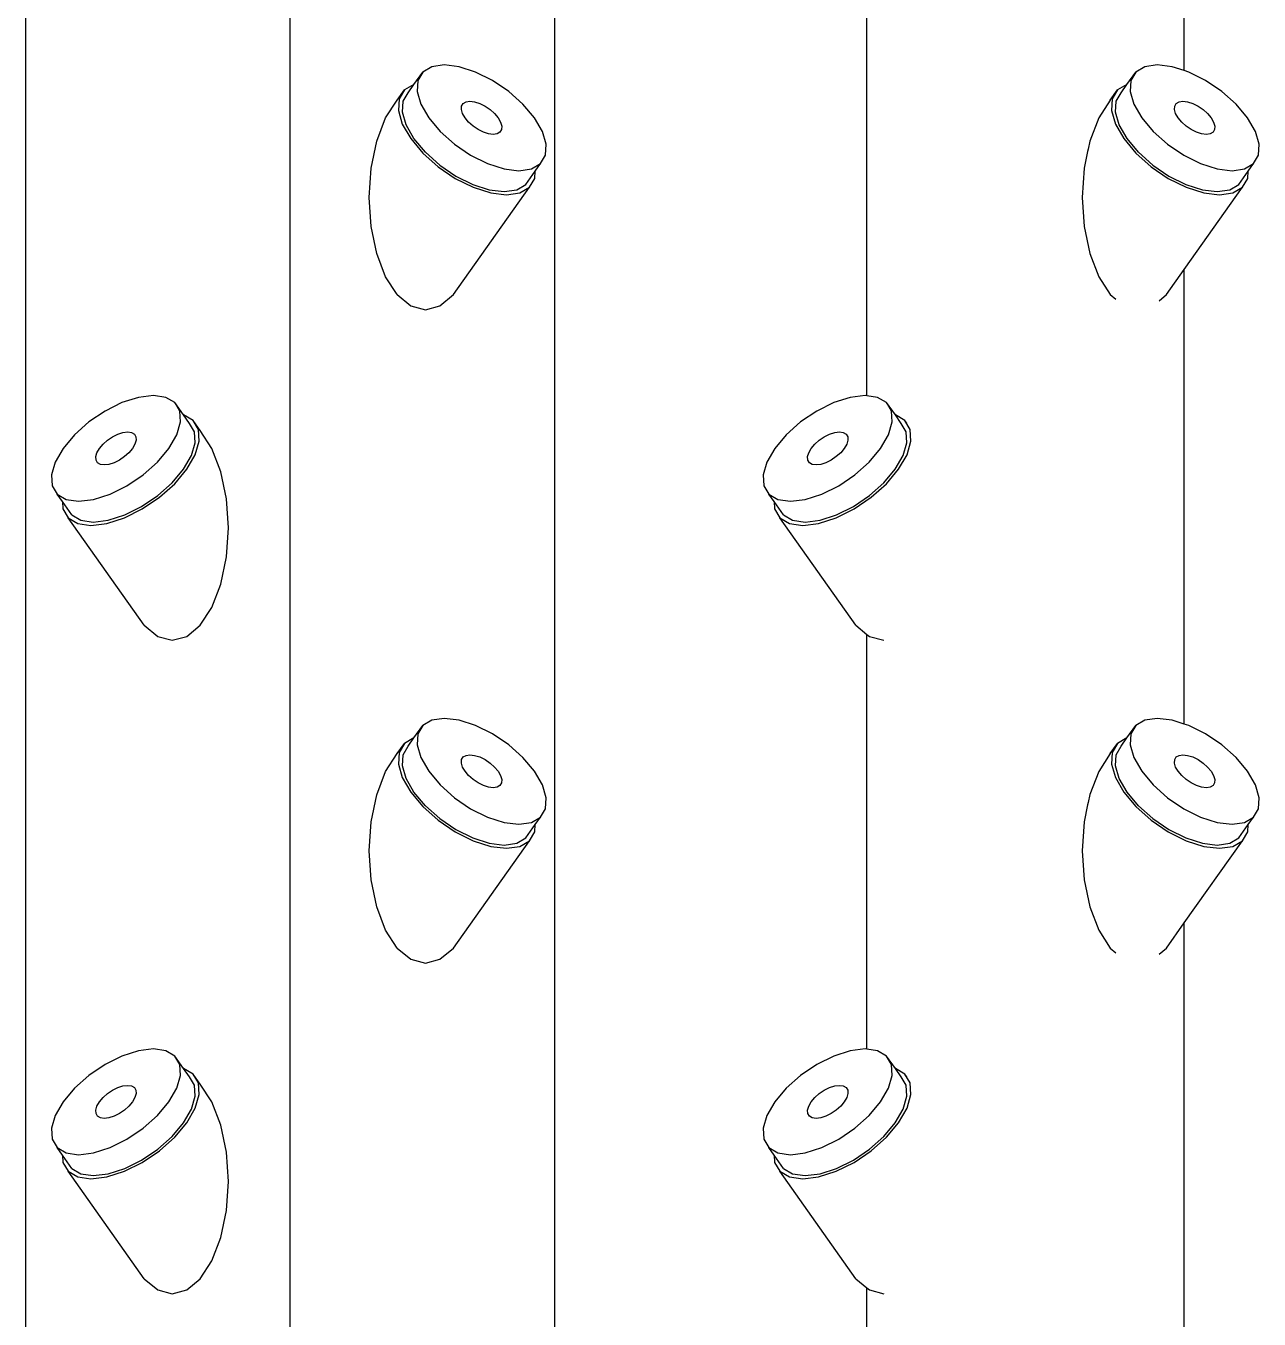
# Model space of a CAD drawing. Header units: metres. Extents: x -175 to 101, y -7 to 93.
# Drawn here: x 0.261 to 0.6799, y 0.3826 to 0.822 of the extents above; entities that cross this region are included whole.
import ezdxf

# ---------------------------------------------------------------- set-up
doc = ezdxf.new("R2010")
doc.units = ezdxf.units.M

msp = doc.modelspace()

# ---------------------------------------------------------------- linework, layer by layer
for p, q in [((0.26103, 0.0428), (0.26103, 1.98869)), ((0.35083, 0.0428), (0.35083, 1.98869)), ((0.44064, 1.98869), (0.44064, 0.0428)), ((0.6545, 0.80676), (0.6545, 0.9612)), ((0.5467, 0.6963), (0.5467, 0.83725)), ((0.40312, 0.80869), (0.39891, 0.80807)), ((0.4082, 0.80807), (0.40312, 0.80869)), ((0.64532, 0.80869), (0.6411, 0.80807)), ((0.6504, 0.80807), (0.64532, 0.80869)), ((0.39285, 0.80209), (0.39584, 0.80628)), ((0.39584, 0.80628), (0.39414, 0.80343)), ((0.39891, 0.80807), (0.39584, 0.80628)), ((0.41381, 0.80628), (0.4082, 0.80807)), ((0.41954, 0.80343), (0.41381, 0.80628)), ((0.63504, 0.80209), (0.63804, 0.80628)), ((0.63804, 0.80628), (0.63634, 0.80343)), ((0.6411, 0.80807), (0.63804, 0.80628)), ((0.6545, 0.80676), (0.6504, 0.80807)), ((0.656, 0.80628), (0.6545, 0.80676)), ((0.66174, 0.80343), (0.656, 0.80628)), ((0.38718, 0.79677), (0.3896, 0.80018)), ((0.3896, 0.80018), (0.38779, 0.79715)), ((0.39285, 0.80209), (0.3896, 0.80018)), ((0.39084, 0.79921), (0.39285, 0.80209)), ((0.39288, 0.80209), (0.39285, 0.80209)), ((0.39414, 0.80343), (0.39392, 0.79971)), ((0.39392, 0.79971), (0.39519, 0.79537)), ((0.42503, 0.79971), (0.41954, 0.80343)), ((0.42988, 0.79537), (0.42503, 0.79971)), ((0.62937, 0.79677), (0.63179, 0.80018)), ((0.63179, 0.80018), (0.62998, 0.79715)), ((0.63504, 0.80209), (0.63179, 0.80018)), ((0.63304, 0.79921), (0.63504, 0.80209)), ((0.63508, 0.80209), (0.63504, 0.80209)), ((0.63634, 0.80343), (0.63611, 0.79971)), ((0.63611, 0.79971), (0.63738, 0.79537)), ((0.66722, 0.79971), (0.66174, 0.80343)), ((0.67208, 0.79537), (0.66722, 0.79971)), ((0.38323, 0.7907), (0.38718, 0.79677)), ((0.38779, 0.79715), (0.38755, 0.7932)), ((0.38892, 0.79263), (0.38914, 0.79635)), ((0.38914, 0.79635), (0.39084, 0.79921)), ((0.39519, 0.79537), (0.39786, 0.79073)), ((0.40905, 0.79469), (0.40958, 0.79559)), ((0.40958, 0.79559), (0.41054, 0.79615)), ((0.41054, 0.79615), (0.41185, 0.79634)), ((0.41185, 0.79634), (0.41344, 0.79615)), ((0.41344, 0.79615), (0.41519, 0.79559)), ((0.41519, 0.79559), (0.41699, 0.79469)), ((0.43378, 0.79073), (0.42988, 0.79537)), ((0.62937, 0.79677), (0.62542, 0.7907)), ((0.62998, 0.79715), (0.62974, 0.7932)), ((0.63111, 0.79263), (0.63134, 0.79635)), ((0.63134, 0.79635), (0.63304, 0.79921)), ((0.63738, 0.79537), (0.64006, 0.79073)), ((0.65124, 0.79469), (0.65177, 0.79559)), ((0.65177, 0.79559), (0.65273, 0.79615)), ((0.65273, 0.79615), (0.65405, 0.79634)), ((0.65405, 0.79634), (0.65564, 0.79615)), ((0.65564, 0.79615), (0.65739, 0.79559)), ((0.65739, 0.79559), (0.65918, 0.79469)), ((0.67598, 0.79073), (0.67208, 0.79537)), ((0.38755, 0.7932), (0.3889, 0.78859)), ((0.39019, 0.7883), (0.38892, 0.79263)), ((0.40898, 0.79353), (0.40905, 0.79469)), ((0.40937, 0.79218), (0.40898, 0.79353)), ((0.41021, 0.79073), (0.40937, 0.79218)), ((0.41699, 0.79469), (0.4187, 0.79353)), ((0.4187, 0.79353), (0.42022, 0.79218)), ((0.42022, 0.79218), (0.42144, 0.79073)), ((0.62974, 0.7932), (0.63109, 0.78859)), ((0.63238, 0.7883), (0.63111, 0.79263)), ((0.65117, 0.79353), (0.65124, 0.79469)), ((0.65157, 0.79218), (0.65117, 0.79353)), ((0.6524, 0.79073), (0.65157, 0.79218)), ((0.65918, 0.79469), (0.66089, 0.79353)), ((0.66089, 0.79353), (0.66241, 0.79218)), ((0.66241, 0.79218), (0.66363, 0.79073)), ((0.3802, 0.7828), (0.38323, 0.7907)), ((0.3889, 0.78859), (0.39174, 0.78365)), ((0.39286, 0.78365), (0.39019, 0.7883)), ((0.39786, 0.79073), (0.40176, 0.78608)), ((0.41143, 0.78927), (0.41021, 0.79073)), ((0.41295, 0.78792), (0.41143, 0.78927)), ((0.41466, 0.78676), (0.41295, 0.78792)), ((0.41645, 0.78586), (0.41466, 0.78676)), ((0.42144, 0.79073), (0.42227, 0.78927)), ((0.4226, 0.78676), (0.42207, 0.78586)), ((0.42227, 0.78927), (0.42267, 0.78792)), ((0.42267, 0.78792), (0.4226, 0.78676)), ((0.43646, 0.78608), (0.43378, 0.79073)), ((0.62542, 0.7907), (0.62239, 0.7828)), ((0.63109, 0.78859), (0.63393, 0.78365)), ((0.63506, 0.78365), (0.63238, 0.7883)), ((0.64006, 0.79073), (0.64396, 0.78608)), ((0.65362, 0.78927), (0.6524, 0.79073)), ((0.65514, 0.78792), (0.65362, 0.78927)), ((0.65685, 0.78676), (0.65514, 0.78792)), ((0.65865, 0.78586), (0.65685, 0.78676)), ((0.66363, 0.79073), (0.66447, 0.78927)), ((0.66479, 0.78676), (0.66426, 0.78586)), ((0.66447, 0.78927), (0.66486, 0.78792)), ((0.66486, 0.78792), (0.66479, 0.78676)), ((0.67865, 0.78608), (0.67598, 0.79073)), ((0.37829, 0.77359), (0.3802, 0.7828)), ((0.39174, 0.78365), (0.39588, 0.77872)), ((0.39676, 0.77901), (0.39286, 0.78365)), ((0.40176, 0.78608), (0.40662, 0.78174)), ((0.4182, 0.7853), (0.41645, 0.78586)), ((0.41979, 0.78511), (0.4182, 0.7853)), ((0.42111, 0.7853), (0.41979, 0.78511)), ((0.42207, 0.78586), (0.42111, 0.7853)), ((0.43773, 0.78174), (0.43646, 0.78608)), ((0.62239, 0.7828), (0.62183, 0.78009)), ((0.63393, 0.78365), (0.63808, 0.77872)), ((0.63896, 0.77901), (0.63506, 0.78365)), ((0.64396, 0.78608), (0.64881, 0.78174)), ((0.6604, 0.7853), (0.65865, 0.78586)), ((0.66199, 0.78511), (0.6604, 0.7853)), ((0.6633, 0.7853), (0.66199, 0.78511)), ((0.66426, 0.78586), (0.6633, 0.7853)), ((0.67992, 0.78174), (0.67865, 0.78608)), ((0.39588, 0.77872), (0.40104, 0.77411)), ((0.39676, 0.77901), (0.40162, 0.77467)), ((0.40662, 0.78174), (0.4121, 0.77803)), ((0.4121, 0.77803), (0.41784, 0.77517)), ((0.4358, 0.77517), (0.4375, 0.77803)), ((0.4375, 0.77803), (0.43773, 0.78174)), ((0.62166, 0.77929), (0.62048, 0.77359)), ((0.62183, 0.78009), (0.62166, 0.77929)), ((0.62169, 0.77979), (0.62166, 0.77929)), ((0.63808, 0.77872), (0.64324, 0.77411)), ((0.63896, 0.77901), (0.64381, 0.77467)), ((0.64881, 0.78174), (0.6543, 0.77803)), ((0.6543, 0.77803), (0.66004, 0.77517)), ((0.678, 0.77517), (0.6797, 0.77803)), ((0.6797, 0.77803), (0.67992, 0.78174)), ((0.37764, 0.76371), (0.37829, 0.77359)), ((0.40104, 0.77411), (0.40687, 0.77016)), ((0.40162, 0.77467), (0.4071, 0.77095)), ((0.41784, 0.77517), (0.42344, 0.77338)), ((0.42344, 0.77338), (0.42852, 0.77276)), ((0.42852, 0.77276), (0.43274, 0.77338)), ((0.43274, 0.77338), (0.4358, 0.77517)), ((0.43401, 0.77263), (0.4358, 0.77517)), ((0.62048, 0.77359), (0.61983, 0.76371)), ((0.64324, 0.77411), (0.64906, 0.77016)), ((0.64381, 0.77467), (0.6493, 0.77095)), ((0.66004, 0.77517), (0.66564, 0.77338)), ((0.66564, 0.77338), (0.67072, 0.77276)), ((0.67072, 0.77276), (0.67493, 0.77338)), ((0.67493, 0.77338), (0.678, 0.77517)), ((0.6762, 0.77263), (0.678, 0.77517)), ((0.40687, 0.77016), (0.41297, 0.76713)), ((0.4071, 0.77095), (0.41284, 0.7681)), ((0.4308, 0.7681), (0.43401, 0.77263)), ((0.43205, 0.76713), (0.43386, 0.77016)), ((0.43386, 0.77016), (0.43401, 0.77263)), ((0.64906, 0.77016), (0.65516, 0.76713)), ((0.6493, 0.77095), (0.65504, 0.7681)), ((0.673, 0.7681), (0.6762, 0.77263)), ((0.67424, 0.76713), (0.67605, 0.77016)), ((0.67605, 0.77016), (0.6762, 0.77263)), ((0.40626, 0.73066), (0.43205, 0.76713)), ((0.41284, 0.7681), (0.41844, 0.76631)), ((0.41297, 0.76713), (0.41892, 0.76522)), ((0.41844, 0.76631), (0.42352, 0.76569)), ((0.41892, 0.76522), (0.42432, 0.76457)), ((0.42352, 0.76569), (0.42774, 0.76631)), ((0.42432, 0.76457), (0.4288, 0.76522)), ((0.42774, 0.76631), (0.4308, 0.7681)), ((0.4288, 0.76522), (0.43205, 0.76713)), ((0.6545, 0.7392), (0.67424, 0.76713)), ((0.65504, 0.7681), (0.66064, 0.76631)), ((0.65516, 0.76713), (0.66111, 0.76522)), ((0.66064, 0.76631), (0.66572, 0.76569)), ((0.66111, 0.76522), (0.66651, 0.76457)), ((0.66572, 0.76569), (0.66993, 0.76631)), ((0.66651, 0.76457), (0.67099, 0.76522)), ((0.66993, 0.76631), (0.673, 0.7681)), ((0.67099, 0.76522), (0.67424, 0.76713)), ((0.37829, 0.75383), (0.37764, 0.76371)), ((0.61983, 0.76371), (0.62048, 0.75383)), ((0.3802, 0.74463), (0.37829, 0.75383)), ((0.62048, 0.75383), (0.62239, 0.74463)), ((0.38323, 0.73672), (0.3802, 0.74463)), ((0.62239, 0.74463), (0.62542, 0.73672)), ((0.64846, 0.73066), (0.6545, 0.7392)), ((0.6545, 0.58476), (0.6545, 0.7392)), ((0.38718, 0.73066), (0.38323, 0.73672)), ((0.62542, 0.73672), (0.62937, 0.73066)), ((0.38718, 0.73066), (0.39178, 0.72685)), ((0.40166, 0.72685), (0.40626, 0.73066)), ((0.62937, 0.73066), (0.63129, 0.72907)), ((0.64598, 0.72861), (0.64846, 0.73066)), ((0.39178, 0.72685), (0.39672, 0.72555)), ((0.39672, 0.72555), (0.40166, 0.72685)), ((0.29926, 0.69577), (0.29366, 0.69398)), ((0.30434, 0.69639), (0.29926, 0.69577)), ((0.30855, 0.69577), (0.30434, 0.69639)), ((0.31162, 0.69398), (0.30855, 0.69577)), ((0.54101, 0.69577), (0.53541, 0.69398)), ((0.54609, 0.69639), (0.54101, 0.69577)), ((0.5467, 0.6963), (0.54609, 0.69639)), ((0.55031, 0.69577), (0.5467, 0.6963)), ((0.55337, 0.69398), (0.55031, 0.69577)), ((0.28792, 0.69112), (0.28243, 0.6874)), ((0.29366, 0.69398), (0.28792, 0.69112)), ((0.31332, 0.69112), (0.31162, 0.69398)), ((0.31461, 0.68979), (0.31162, 0.69398)), ((0.31354, 0.6874), (0.31332, 0.69112)), ((0.31461, 0.68979), (0.31458, 0.68979)), ((0.31787, 0.68788), (0.31461, 0.68979)), ((0.31662, 0.68691), (0.31461, 0.68979)), ((0.52967, 0.69112), (0.52419, 0.6874)), ((0.53541, 0.69398), (0.52967, 0.69112)), ((0.55507, 0.69112), (0.55337, 0.69398)), ((0.55637, 0.68979), (0.55337, 0.69398)), ((0.5553, 0.6874), (0.55507, 0.69112)), ((0.55637, 0.68979), (0.55633, 0.68979)), ((0.55962, 0.68788), (0.55637, 0.68979)), ((0.55837, 0.68691), (0.55637, 0.68979)), ((0.28243, 0.6874), (0.27758, 0.68307)), ((0.31227, 0.68307), (0.31354, 0.6874)), ((0.31832, 0.68405), (0.31662, 0.68691)), ((0.31967, 0.68485), (0.31787, 0.68788)), ((0.32028, 0.68446), (0.31787, 0.68788)), ((0.52419, 0.6874), (0.51933, 0.68307)), ((0.55403, 0.68307), (0.5553, 0.6874)), ((0.56007, 0.68405), (0.55837, 0.68691)), ((0.56143, 0.68485), (0.55962, 0.68788)), ((0.56026, 0.68697), (0.55962, 0.68788)), ((0.27758, 0.68307), (0.27368, 0.67842)), ((0.28724, 0.67988), (0.28876, 0.68123)), ((0.28876, 0.68123), (0.29048, 0.68239)), ((0.29048, 0.68239), (0.29227, 0.68329)), ((0.29227, 0.68329), (0.29402, 0.68385)), ((0.29402, 0.68385), (0.29561, 0.68404)), ((0.29561, 0.68404), (0.29693, 0.68385)), ((0.29693, 0.68385), (0.29788, 0.68329)), ((0.29788, 0.68329), (0.29841, 0.68239)), ((0.29848, 0.68123), (0.29809, 0.67988)), ((0.29841, 0.68239), (0.29848, 0.68123)), ((0.3096, 0.67842), (0.31227, 0.68307)), ((0.31854, 0.68033), (0.31832, 0.68405)), ((0.31991, 0.6809), (0.31967, 0.68485)), ((0.32423, 0.6784), (0.32028, 0.68446)), ((0.51933, 0.68307), (0.51543, 0.67842)), ((0.529, 0.67988), (0.53052, 0.68123)), ((0.53052, 0.68123), (0.53223, 0.68239)), ((0.53223, 0.68239), (0.53402, 0.68329)), ((0.53402, 0.68329), (0.53577, 0.68385)), ((0.53577, 0.68385), (0.53736, 0.68404)), ((0.53736, 0.68404), (0.53868, 0.68385)), ((0.53868, 0.68385), (0.53964, 0.68329)), ((0.53964, 0.68329), (0.54017, 0.68239)), ((0.54024, 0.68123), (0.53984, 0.67988)), ((0.54017, 0.68239), (0.54024, 0.68123)), ((0.55135, 0.67842), (0.55403, 0.68307)), ((0.5603, 0.68033), (0.56007, 0.68405)), ((0.56167, 0.6809), (0.56143, 0.68485)), ((0.27368, 0.67842), (0.271, 0.67378)), ((0.28479, 0.67562), (0.28519, 0.67697)), ((0.28519, 0.67697), (0.28603, 0.67842)), ((0.28603, 0.67842), (0.28724, 0.67988)), ((0.29603, 0.67697), (0.29452, 0.67562)), ((0.29725, 0.67842), (0.29603, 0.67697)), ((0.29809, 0.67988), (0.29725, 0.67842)), ((0.3057, 0.67378), (0.3096, 0.67842)), ((0.31727, 0.676), (0.31854, 0.68033)), ((0.31856, 0.67629), (0.31991, 0.6809)), ((0.32727, 0.67049), (0.32423, 0.6784)), ((0.51543, 0.67842), (0.51276, 0.67378)), ((0.52655, 0.67562), (0.52694, 0.67697)), ((0.52694, 0.67697), (0.52778, 0.67842)), ((0.52778, 0.67842), (0.529, 0.67988)), ((0.53779, 0.67697), (0.53627, 0.67562)), ((0.539, 0.67842), (0.53779, 0.67697)), ((0.53984, 0.67988), (0.539, 0.67842)), ((0.54745, 0.67378), (0.55135, 0.67842)), ((0.55903, 0.676), (0.5603, 0.68033)), ((0.56032, 0.67629), (0.56167, 0.6809)), ((0.271, 0.67378), (0.26973, 0.66944)), ((0.28486, 0.67446), (0.28479, 0.67562)), ((0.2854, 0.67356), (0.28486, 0.67446)), ((0.28635, 0.673), (0.2854, 0.67356)), ((0.28767, 0.67281), (0.28635, 0.673)), ((0.28926, 0.673), (0.28767, 0.67281)), ((0.29101, 0.67356), (0.28926, 0.673)), ((0.2928, 0.67446), (0.29101, 0.67356)), ((0.29452, 0.67562), (0.2928, 0.67446)), ((0.30084, 0.66944), (0.3057, 0.67378)), ((0.3146, 0.67135), (0.31727, 0.676)), ((0.31572, 0.67135), (0.31856, 0.67629)), ((0.51276, 0.67378), (0.51149, 0.66944)), ((0.52662, 0.67446), (0.52655, 0.67562)), ((0.52715, 0.67356), (0.52662, 0.67446)), ((0.52811, 0.673), (0.52715, 0.67356)), ((0.52942, 0.67281), (0.52811, 0.673)), ((0.53101, 0.673), (0.52942, 0.67281)), ((0.53276, 0.67356), (0.53101, 0.673)), ((0.53455, 0.67446), (0.53276, 0.67356)), ((0.53627, 0.67562), (0.53455, 0.67446)), ((0.5426, 0.66944), (0.54745, 0.67378)), ((0.55635, 0.67135), (0.55903, 0.676)), ((0.55748, 0.67135), (0.56032, 0.67629)), ((0.26973, 0.66944), (0.26996, 0.66572)), ((0.29536, 0.66572), (0.30084, 0.66944)), ((0.3107, 0.66671), (0.3146, 0.67135)), ((0.31158, 0.66641), (0.31572, 0.67135)), ((0.32917, 0.66129), (0.32727, 0.67049)), ((0.51149, 0.66944), (0.51171, 0.66572)), ((0.53711, 0.66572), (0.5426, 0.66944)), ((0.55245, 0.66671), (0.55635, 0.67135)), ((0.55333, 0.66641), (0.55748, 0.67135)), ((0.26996, 0.66572), (0.27166, 0.66287)), ((0.28962, 0.66287), (0.29536, 0.66572)), ((0.30584, 0.66237), (0.3107, 0.66671)), ((0.30642, 0.66181), (0.31158, 0.66641)), ((0.51171, 0.66572), (0.51341, 0.66287)), ((0.53137, 0.66287), (0.53711, 0.66572)), ((0.5476, 0.66237), (0.55245, 0.66671)), ((0.54817, 0.66181), (0.55333, 0.66641)), ((0.27166, 0.66287), (0.27472, 0.66108)), ((0.27345, 0.66033), (0.27166, 0.66287)), ((0.27345, 0.66033), (0.2736, 0.65786)), ((0.27666, 0.6558), (0.27345, 0.66033)), ((0.27472, 0.66108), (0.27894, 0.66046)), ((0.27894, 0.66046), (0.28402, 0.66108)), ((0.28402, 0.66108), (0.28962, 0.66287)), ((0.30036, 0.65865), (0.30584, 0.66237)), ((0.30059, 0.65786), (0.30642, 0.66181)), ((0.32982, 0.65141), (0.32917, 0.66129)), ((0.51341, 0.66287), (0.51648, 0.66108)), ((0.51521, 0.66033), (0.51341, 0.66287)), ((0.51521, 0.66033), (0.51536, 0.65786)), ((0.51841, 0.6558), (0.51521, 0.66033)), ((0.51648, 0.66108), (0.52069, 0.66046)), ((0.52069, 0.66046), (0.52577, 0.66108)), ((0.52577, 0.66108), (0.53137, 0.66287)), ((0.54211, 0.65865), (0.5476, 0.66237)), ((0.54234, 0.65786), (0.54817, 0.66181)), ((0.2736, 0.65786), (0.27541, 0.65483)), ((0.27541, 0.65483), (0.27867, 0.65292)), ((0.3012, 0.61836), (0.27541, 0.65483)), ((0.27666, 0.6558), (0.27972, 0.65401)), ((0.28854, 0.65292), (0.29449, 0.65483)), ((0.28902, 0.65401), (0.29462, 0.6558)), ((0.29449, 0.65483), (0.30059, 0.65786)), ((0.29462, 0.6558), (0.30036, 0.65865)), ((0.51536, 0.65786), (0.51716, 0.65483)), ((0.51716, 0.65483), (0.52042, 0.65292)), ((0.54295, 0.61836), (0.51716, 0.65483)), ((0.51841, 0.6558), (0.52148, 0.65401)), ((0.5303, 0.65292), (0.53625, 0.65483)), ((0.53077, 0.65401), (0.53637, 0.6558)), ((0.53625, 0.65483), (0.54234, 0.65786)), ((0.53637, 0.6558), (0.54211, 0.65865)), ((0.27867, 0.65292), (0.28315, 0.65227)), ((0.27972, 0.65401), (0.28394, 0.65339)), ((0.28315, 0.65227), (0.28854, 0.65292)), ((0.28394, 0.65339), (0.28902, 0.65401)), ((0.32917, 0.64153), (0.32982, 0.65141)), ((0.52042, 0.65292), (0.5249, 0.65227)), ((0.52148, 0.65401), (0.52569, 0.65339)), ((0.5249, 0.65227), (0.5303, 0.65292)), ((0.52569, 0.65339), (0.53077, 0.65401)), ((0.32727, 0.63233), (0.32917, 0.64153)), ((0.32423, 0.62442), (0.32727, 0.63233)), ((0.32028, 0.61836), (0.32423, 0.62442)), ((0.3012, 0.61836), (0.3058, 0.61455)), ((0.31568, 0.61455), (0.32028, 0.61836)), ((0.54295, 0.61836), (0.5467, 0.61525)), ((0.5467, 0.4743), (0.5467, 0.61525)), ((0.5467, 0.61525), (0.54755, 0.61455)), ((0.3058, 0.61455), (0.31074, 0.61325)), ((0.31074, 0.61325), (0.31568, 0.61455)), ((0.54755, 0.61455), (0.55249, 0.61325)), ((0.39891, 0.58607), (0.39584, 0.58428)), ((0.40312, 0.58669), (0.39891, 0.58607)), ((0.4082, 0.58607), (0.40312, 0.58669)), ((0.41381, 0.58428), (0.4082, 0.58607)), ((0.6411, 0.58607), (0.63804, 0.58428)), ((0.64532, 0.58669), (0.6411, 0.58607)), ((0.6504, 0.58607), (0.64532, 0.58669)), ((0.6545, 0.58476), (0.6504, 0.58607)), ((0.656, 0.58428), (0.6545, 0.58476)), ((0.39285, 0.58009), (0.3896, 0.57818)), ((0.39084, 0.57721), (0.39285, 0.58009)), ((0.39285, 0.58009), (0.39584, 0.58428)), ((0.39288, 0.58009), (0.39285, 0.58009)), ((0.39414, 0.58143), (0.39392, 0.57771)), ((0.39584, 0.58428), (0.39414, 0.58143)), ((0.41954, 0.58143), (0.41381, 0.58428)), ((0.42503, 0.57771), (0.41954, 0.58143)), ((0.63504, 0.58009), (0.63179, 0.57818)), ((0.63304, 0.57721), (0.63504, 0.58009)), ((0.63504, 0.58009), (0.63804, 0.58428)), ((0.63508, 0.58009), (0.63504, 0.58009)), ((0.63634, 0.58143), (0.63611, 0.57771)), ((0.63804, 0.58428), (0.63634, 0.58143)), ((0.66174, 0.58143), (0.656, 0.58428)), ((0.66722, 0.57771), (0.66174, 0.58143)), ((0.38718, 0.57477), (0.3896, 0.57818)), ((0.3896, 0.57818), (0.38779, 0.57515)), ((0.38914, 0.57435), (0.39084, 0.57721)), ((0.39392, 0.57771), (0.39519, 0.57337)), ((0.42988, 0.57337), (0.42503, 0.57771)), ((0.62937, 0.57477), (0.63179, 0.57818)), ((0.63179, 0.57818), (0.62998, 0.57515)), ((0.63134, 0.57435), (0.63304, 0.57721)), ((0.63611, 0.57771), (0.63738, 0.57337)), ((0.67208, 0.57337), (0.66722, 0.57771)), ((0.38323, 0.5687), (0.38718, 0.57477)), ((0.38779, 0.57515), (0.38755, 0.5712)), ((0.38755, 0.5712), (0.3889, 0.56659)), ((0.38892, 0.57063), (0.38914, 0.57435)), ((0.39519, 0.57337), (0.39786, 0.56873)), ((0.40898, 0.57153), (0.40905, 0.57269)), ((0.40937, 0.57018), (0.40898, 0.57153)), ((0.40905, 0.57269), (0.40958, 0.57359)), ((0.40958, 0.57359), (0.41054, 0.57415)), ((0.41054, 0.57415), (0.41185, 0.57434)), ((0.41185, 0.57434), (0.41344, 0.57415)), ((0.41344, 0.57415), (0.41519, 0.57359)), ((0.41519, 0.57359), (0.41699, 0.57269)), ((0.41699, 0.57269), (0.4187, 0.57153)), ((0.4187, 0.57153), (0.42022, 0.57018)), ((0.43378, 0.56873), (0.42988, 0.57337)), ((0.62937, 0.57477), (0.62542, 0.5687)), ((0.62998, 0.57515), (0.62974, 0.5712)), ((0.62974, 0.5712), (0.63109, 0.56659)), ((0.63111, 0.57063), (0.63134, 0.57435)), ((0.63738, 0.57337), (0.64006, 0.56873)), ((0.65117, 0.57153), (0.65124, 0.57269)), ((0.65157, 0.57018), (0.65117, 0.57153)), ((0.65124, 0.57269), (0.65177, 0.57359)), ((0.65177, 0.57359), (0.65273, 0.57415)), ((0.65273, 0.57415), (0.65405, 0.57434)), ((0.65405, 0.57434), (0.65564, 0.57415)), ((0.65564, 0.57415), (0.65739, 0.57359)), ((0.65739, 0.57359), (0.65918, 0.57269)), ((0.65918, 0.57269), (0.66089, 0.57153)), ((0.66089, 0.57153), (0.66241, 0.57018)), ((0.67598, 0.56873), (0.67208, 0.57337)), ((0.38019, 0.56078), (0.38323, 0.5687)), ((0.39019, 0.5663), (0.38892, 0.57063)), ((0.39786, 0.56873), (0.40176, 0.56408)), ((0.41021, 0.56873), (0.40937, 0.57018)), ((0.41143, 0.56727), (0.41021, 0.56873)), ((0.41295, 0.56592), (0.41143, 0.56727)), ((0.42022, 0.57018), (0.42144, 0.56873)), ((0.42144, 0.56873), (0.42227, 0.56727)), ((0.42227, 0.56727), (0.42267, 0.56592)), ((0.43646, 0.56408), (0.43378, 0.56873)), ((0.62542, 0.5687), (0.62239, 0.5608)), ((0.63238, 0.5663), (0.63111, 0.57063)), ((0.64006, 0.56873), (0.64396, 0.56408)), ((0.6524, 0.56873), (0.65157, 0.57018)), ((0.65362, 0.56727), (0.6524, 0.56873)), ((0.65514, 0.56592), (0.65362, 0.56727)), ((0.66241, 0.57018), (0.66363, 0.56873)), ((0.66363, 0.56873), (0.66447, 0.56727)), ((0.66447, 0.56727), (0.66486, 0.56592)), ((0.67865, 0.56408), (0.67598, 0.56873)), ((0.3889, 0.56659), (0.39174, 0.56165)), ((0.39286, 0.56165), (0.39019, 0.5663)), ((0.40176, 0.56408), (0.40662, 0.55974)), ((0.41466, 0.56476), (0.41295, 0.56592)), ((0.41645, 0.56386), (0.41466, 0.56476)), ((0.4182, 0.5633), (0.41645, 0.56386)), ((0.41979, 0.56311), (0.4182, 0.5633)), ((0.42111, 0.5633), (0.41979, 0.56311)), ((0.42207, 0.56386), (0.42111, 0.5633)), ((0.4226, 0.56476), (0.42207, 0.56386)), ((0.42267, 0.56592), (0.4226, 0.56476)), ((0.43773, 0.55974), (0.43646, 0.56408)), ((0.63109, 0.56659), (0.63393, 0.56165)), ((0.63506, 0.56165), (0.63238, 0.5663)), ((0.64396, 0.56408), (0.64881, 0.55974)), ((0.65685, 0.56476), (0.65514, 0.56592)), ((0.65865, 0.56386), (0.65685, 0.56476)), ((0.6604, 0.5633), (0.65865, 0.56386)), ((0.66199, 0.56311), (0.6604, 0.5633)), ((0.6633, 0.5633), (0.66199, 0.56311)), ((0.66426, 0.56386), (0.6633, 0.5633)), ((0.66479, 0.56476), (0.66426, 0.56386)), ((0.66486, 0.56592), (0.66479, 0.56476)), ((0.67992, 0.55974), (0.67865, 0.56408)), ((0.37829, 0.55159), (0.38019, 0.56078)), ((0.39174, 0.56165), (0.39588, 0.55672)), ((0.39676, 0.55701), (0.39286, 0.56165)), ((0.40662, 0.55974), (0.4121, 0.55603)), ((0.4375, 0.55603), (0.43773, 0.55974)), ((0.62183, 0.55809), (0.62166, 0.55729)), ((0.62239, 0.5608), (0.62183, 0.55809)), ((0.63393, 0.56165), (0.63808, 0.55672)), ((0.63896, 0.55701), (0.63506, 0.56165)), ((0.64881, 0.55974), (0.6543, 0.55603)), ((0.6797, 0.55603), (0.67992, 0.55974)), ((0.39588, 0.55672), (0.40104, 0.55211)), ((0.39676, 0.55701), (0.40162, 0.55267)), ((0.4121, 0.55603), (0.41784, 0.55317)), ((0.4358, 0.55317), (0.4375, 0.55603)), ((0.62166, 0.55729), (0.62048, 0.55159)), ((0.62169, 0.55779), (0.62166, 0.55729)), ((0.63808, 0.55672), (0.64324, 0.55211)), ((0.63896, 0.55701), (0.64381, 0.55267)), ((0.6543, 0.55603), (0.66004, 0.55317)), ((0.678, 0.55317), (0.6797, 0.55603)), ((0.37764, 0.54171), (0.37829, 0.55159)), ((0.40104, 0.55211), (0.40687, 0.54816)), ((0.40162, 0.55267), (0.4071, 0.54895)), ((0.41784, 0.55317), (0.42344, 0.55138)), ((0.42344, 0.55138), (0.42852, 0.55076)), ((0.42852, 0.55076), (0.43274, 0.55138)), ((0.4308, 0.5461), (0.43401, 0.55063)), ((0.43274, 0.55138), (0.4358, 0.55317)), ((0.43386, 0.54816), (0.43401, 0.55063)), ((0.43401, 0.55063), (0.4358, 0.55317)), ((0.62048, 0.55159), (0.61983, 0.54171)), ((0.64324, 0.55211), (0.64906, 0.54816)), ((0.64381, 0.55267), (0.6493, 0.54895)), ((0.66004, 0.55317), (0.66564, 0.55138)), ((0.66564, 0.55138), (0.67072, 0.55076)), ((0.67072, 0.55076), (0.67493, 0.55138)), ((0.673, 0.5461), (0.6762, 0.55063)), ((0.67493, 0.55138), (0.678, 0.55317)), ((0.67605, 0.54816), (0.6762, 0.55063)), ((0.6762, 0.55063), (0.678, 0.55317)), ((0.40626, 0.50866), (0.43205, 0.54513)), ((0.40687, 0.54816), (0.41297, 0.54513)), ((0.4071, 0.54895), (0.41284, 0.5461)), ((0.41284, 0.5461), (0.41844, 0.54431)), ((0.41297, 0.54513), (0.41892, 0.54322)), ((0.42774, 0.54431), (0.4308, 0.5461)), ((0.4288, 0.54322), (0.43205, 0.54513)), ((0.43205, 0.54513), (0.43386, 0.54816)), ((0.64906, 0.54816), (0.65516, 0.54513)), ((0.6493, 0.54895), (0.65504, 0.5461)), ((0.6545, 0.5172), (0.67424, 0.54513)), ((0.65504, 0.5461), (0.66064, 0.54431)), ((0.65516, 0.54513), (0.66111, 0.54322)), ((0.66993, 0.54431), (0.673, 0.5461)), ((0.67099, 0.54322), (0.67424, 0.54513)), ((0.67424, 0.54513), (0.67605, 0.54816)), ((0.37829, 0.53183), (0.37764, 0.54171)), ((0.41844, 0.54431), (0.42352, 0.54369)), ((0.41892, 0.54322), (0.42432, 0.54257)), ((0.42352, 0.54369), (0.42774, 0.54431)), ((0.42432, 0.54257), (0.4288, 0.54322)), ((0.61983, 0.54171), (0.62048, 0.53183)), ((0.66064, 0.54431), (0.66572, 0.54369)), ((0.66111, 0.54322), (0.66651, 0.54257)), ((0.66572, 0.54369), (0.66993, 0.54431)), ((0.66651, 0.54257), (0.67099, 0.54322)), ((0.3802, 0.52263), (0.37829, 0.53183)), ((0.62048, 0.53183), (0.62239, 0.52263)), ((0.38323, 0.51472), (0.3802, 0.52263)), ((0.62239, 0.52263), (0.62542, 0.51472)), ((0.38718, 0.50866), (0.38323, 0.51472)), ((0.62542, 0.51472), (0.62937, 0.50866)), ((0.64846, 0.50866), (0.6545, 0.5172)), ((0.6545, 0.36276), (0.6545, 0.5172)), ((0.38718, 0.50866), (0.39178, 0.50485)), ((0.40166, 0.50485), (0.40626, 0.50866)), ((0.62937, 0.50866), (0.63129, 0.50707)), ((0.64598, 0.50661), (0.64846, 0.50866)), ((0.39178, 0.50485), (0.39672, 0.50355)), ((0.39672, 0.50355), (0.40166, 0.50485)), ((0.29366, 0.47198), (0.28792, 0.46912)), ((0.29926, 0.47377), (0.29366, 0.47198)), ((0.30434, 0.47439), (0.29926, 0.47377)), ((0.30855, 0.47377), (0.30434, 0.47439)), ((0.31162, 0.47198), (0.30855, 0.47377)), ((0.31332, 0.46912), (0.31162, 0.47198)), ((0.31461, 0.46779), (0.31162, 0.47198)), ((0.53541, 0.47198), (0.52967, 0.46912)), ((0.54101, 0.47377), (0.53541, 0.47198)), ((0.54609, 0.47439), (0.54101, 0.47377)), ((0.5467, 0.4743), (0.54609, 0.47439)), ((0.55031, 0.47377), (0.5467, 0.4743)), ((0.55337, 0.47198), (0.55031, 0.47377)), ((0.55507, 0.46912), (0.55337, 0.47198)), ((0.55637, 0.46779), (0.55337, 0.47198)), ((0.28792, 0.46912), (0.28243, 0.4654)), ((0.31354, 0.4654), (0.31332, 0.46912)), ((0.31461, 0.46779), (0.31458, 0.46779)), ((0.31787, 0.46588), (0.31461, 0.46779)), ((0.31662, 0.46491), (0.31461, 0.46779)), ((0.31967, 0.46285), (0.31787, 0.46588)), ((0.32028, 0.46246), (0.31787, 0.46588)), ((0.52967, 0.46912), (0.52419, 0.4654)), ((0.5553, 0.4654), (0.55507, 0.46912)), ((0.55637, 0.46779), (0.55633, 0.46779)), ((0.55962, 0.46588), (0.55637, 0.46779)), ((0.55837, 0.46491), (0.55637, 0.46779)), ((0.56143, 0.46285), (0.55962, 0.46588)), ((0.56026, 0.46497), (0.55962, 0.46588)), ((0.28243, 0.4654), (0.27758, 0.46107)), ((0.29227, 0.46129), (0.29402, 0.46185)), ((0.29402, 0.46185), (0.29561, 0.46204)), ((0.29561, 0.46204), (0.29693, 0.46185)), ((0.29693, 0.46185), (0.29788, 0.46129)), ((0.31227, 0.46107), (0.31354, 0.4654)), ((0.31832, 0.46205), (0.31662, 0.46491)), ((0.31854, 0.45833), (0.31832, 0.46205)), ((0.31991, 0.4589), (0.31967, 0.46285)), ((0.32423, 0.4564), (0.32028, 0.46246)), ((0.52419, 0.4654), (0.51933, 0.46107)), ((0.53402, 0.46129), (0.53577, 0.46185)), ((0.53577, 0.46185), (0.53736, 0.46204)), ((0.53736, 0.46204), (0.53868, 0.46185)), ((0.53868, 0.46185), (0.53964, 0.46129)), ((0.55403, 0.46107), (0.5553, 0.4654)), ((0.56007, 0.46205), (0.55837, 0.46491)), ((0.5603, 0.45833), (0.56007, 0.46205)), ((0.56167, 0.4589), (0.56143, 0.46285)), ((0.27758, 0.46107), (0.27368, 0.45642)), ((0.28603, 0.45642), (0.28724, 0.45788)), ((0.28724, 0.45788), (0.28876, 0.45923)), ((0.28876, 0.45923), (0.29048, 0.46039)), ((0.29048, 0.46039), (0.29227, 0.46129)), ((0.29809, 0.45788), (0.29725, 0.45642)), ((0.29788, 0.46129), (0.29841, 0.46039)), ((0.29848, 0.45923), (0.29809, 0.45788)), ((0.29841, 0.46039), (0.29848, 0.45923)), ((0.3096, 0.45642), (0.31227, 0.46107)), ((0.31727, 0.454), (0.31854, 0.45833)), ((0.31856, 0.45429), (0.31991, 0.4589)), ((0.51933, 0.46107), (0.51543, 0.45642)), ((0.52778, 0.45642), (0.529, 0.45788)), ((0.529, 0.45788), (0.53052, 0.45923)), ((0.53052, 0.45923), (0.53223, 0.46039)), ((0.53223, 0.46039), (0.53402, 0.46129)), ((0.53984, 0.45788), (0.539, 0.45642)), ((0.53964, 0.46129), (0.54017, 0.46039)), ((0.54024, 0.45923), (0.53984, 0.45788)), ((0.54017, 0.46039), (0.54024, 0.45923)), ((0.55135, 0.45642), (0.55403, 0.46107)), ((0.55903, 0.454), (0.5603, 0.45833)), ((0.56032, 0.45429), (0.56167, 0.4589)), ((0.27368, 0.45642), (0.271, 0.45178)), ((0.28479, 0.45362), (0.28519, 0.45497)), ((0.28486, 0.45246), (0.28479, 0.45362)), ((0.28519, 0.45497), (0.28603, 0.45642)), ((0.29452, 0.45362), (0.2928, 0.45246)), ((0.29603, 0.45497), (0.29452, 0.45362)), ((0.29725, 0.45642), (0.29603, 0.45497)), ((0.3057, 0.45178), (0.3096, 0.45642)), ((0.3146, 0.44935), (0.31727, 0.454)), ((0.31572, 0.44935), (0.31856, 0.45429)), ((0.32727, 0.44849), (0.32423, 0.4564)), ((0.51543, 0.45642), (0.51276, 0.45178)), ((0.52655, 0.45362), (0.52694, 0.45497)), ((0.52662, 0.45246), (0.52655, 0.45362)), ((0.52694, 0.45497), (0.52778, 0.45642)), ((0.53627, 0.45362), (0.53455, 0.45246)), ((0.53779, 0.45497), (0.53627, 0.45362)), ((0.539, 0.45642), (0.53779, 0.45497)), ((0.54745, 0.45178), (0.55135, 0.45642)), ((0.55635, 0.44935), (0.55903, 0.454)), ((0.55748, 0.44935), (0.56032, 0.45429)), ((0.271, 0.45178), (0.26973, 0.44744)), ((0.2854, 0.45156), (0.28486, 0.45246)), ((0.28635, 0.451), (0.2854, 0.45156)), ((0.28767, 0.45081), (0.28635, 0.451)), ((0.28926, 0.451), (0.28767, 0.45081)), ((0.29101, 0.45156), (0.28926, 0.451)), ((0.2928, 0.45246), (0.29101, 0.45156)), ((0.30084, 0.44744), (0.3057, 0.45178)), ((0.3107, 0.44471), (0.3146, 0.44935)), ((0.31158, 0.44441), (0.31572, 0.44935)), ((0.32917, 0.43929), (0.32727, 0.44849)), ((0.51276, 0.45178), (0.51149, 0.44744)), ((0.52715, 0.45156), (0.52662, 0.45246)), ((0.52811, 0.451), (0.52715, 0.45156)), ((0.52942, 0.45081), (0.52811, 0.451)), ((0.53101, 0.451), (0.52942, 0.45081)), ((0.53276, 0.45156), (0.53101, 0.451)), ((0.53455, 0.45246), (0.53276, 0.45156)), ((0.5426, 0.44744), (0.54745, 0.45178)), ((0.55245, 0.44471), (0.55635, 0.44935)), ((0.55333, 0.44441), (0.55748, 0.44935)), ((0.26973, 0.44744), (0.26996, 0.44372)), ((0.29536, 0.44372), (0.30084, 0.44744)), ((0.30584, 0.44037), (0.3107, 0.44471)), ((0.30642, 0.43981), (0.31158, 0.44441)), ((0.51149, 0.44744), (0.51171, 0.44372)), ((0.53711, 0.44372), (0.5426, 0.44744)), ((0.5476, 0.44037), (0.55245, 0.44471)), ((0.54817, 0.43981), (0.55333, 0.44441)), ((0.26996, 0.44372), (0.27166, 0.44087)), ((0.27166, 0.44087), (0.27472, 0.43908)), ((0.27345, 0.43833), (0.27166, 0.44087)), ((0.28402, 0.43908), (0.28962, 0.44087)), ((0.28962, 0.44087), (0.29536, 0.44372)), ((0.30036, 0.43665), (0.30584, 0.44037)), ((0.30059, 0.43586), (0.30642, 0.43981)), ((0.51171, 0.44372), (0.51341, 0.44087)), ((0.51341, 0.44087), (0.51648, 0.43908)), ((0.51521, 0.43833), (0.51341, 0.44087)), ((0.52577, 0.43908), (0.53137, 0.44087)), ((0.53137, 0.44087), (0.53711, 0.44372)), ((0.54211, 0.43665), (0.5476, 0.44037)), ((0.54234, 0.43586), (0.54817, 0.43981)), ((0.27345, 0.43833), (0.2736, 0.43586)), ((0.27666, 0.4338), (0.27345, 0.43833)), ((0.2736, 0.43586), (0.27541, 0.43283)), ((0.27472, 0.43908), (0.27894, 0.43846)), ((0.27894, 0.43846), (0.28402, 0.43908)), ((0.29449, 0.43283), (0.30059, 0.43586)), ((0.29462, 0.4338), (0.30036, 0.43665)), ((0.32982, 0.42941), (0.32917, 0.43929)), ((0.51521, 0.43833), (0.51536, 0.43586)), ((0.51841, 0.4338), (0.51521, 0.43833)), ((0.51536, 0.43586), (0.51716, 0.43283)), ((0.51648, 0.43908), (0.52069, 0.43846)), ((0.52069, 0.43846), (0.52577, 0.43908)), ((0.53625, 0.43283), (0.54234, 0.43586)), ((0.53637, 0.4338), (0.54211, 0.43665)), ((0.27541, 0.43283), (0.27867, 0.43092)), ((0.3012, 0.39636), (0.27541, 0.43283)), ((0.27666, 0.4338), (0.27972, 0.43201)), ((0.27867, 0.43092), (0.28315, 0.43027)), ((0.27972, 0.43201), (0.28394, 0.43139)), ((0.28315, 0.43027), (0.28854, 0.43092)), ((0.28394, 0.43139), (0.28902, 0.43201)), ((0.28854, 0.43092), (0.29449, 0.43283)), ((0.28902, 0.43201), (0.29462, 0.4338)), ((0.51716, 0.43283), (0.52042, 0.43092)), ((0.54295, 0.39636), (0.51716, 0.43283)), ((0.51841, 0.4338), (0.52148, 0.43201)), ((0.52042, 0.43092), (0.5249, 0.43027)), ((0.52148, 0.43201), (0.52569, 0.43139)), ((0.5249, 0.43027), (0.5303, 0.43092)), ((0.52569, 0.43139), (0.53077, 0.43201)), ((0.5303, 0.43092), (0.53625, 0.43283)), ((0.53077, 0.43201), (0.53637, 0.4338)), ((0.32917, 0.41953), (0.32982, 0.42941)), ((0.32727, 0.41033), (0.32917, 0.41953)), ((0.32423, 0.40242), (0.32727, 0.41033)), ((0.32028, 0.39636), (0.32423, 0.40242)), ((0.3012, 0.39636), (0.3058, 0.39255)), ((0.31568, 0.39255), (0.32028, 0.39636)), ((0.54295, 0.39636), (0.5467, 0.39325)), ((0.3058, 0.39255), (0.31074, 0.39125)), ((0.31074, 0.39125), (0.31568, 0.39255)), ((0.5467, 0.2523), (0.5467, 0.39325)), ((0.5467, 0.39325), (0.54755, 0.39255)), ((0.54755, 0.39255), (0.55249, 0.39125))]:
    msp.add_line(p, q)

doc.saveas('drawing.dxf')
